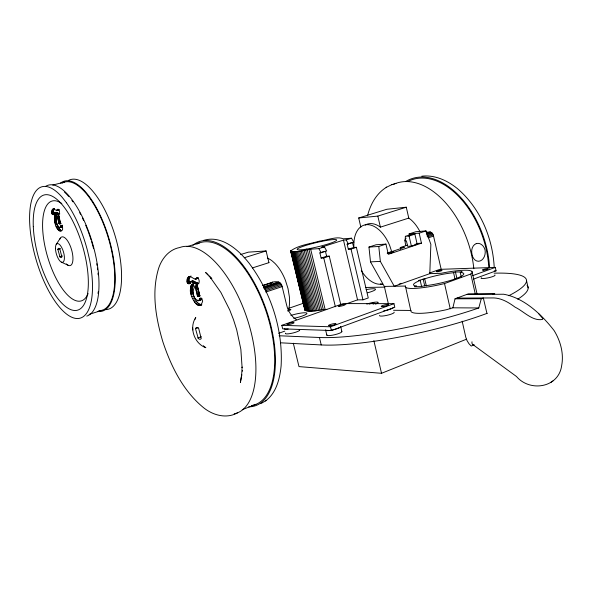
<?xml version="1.0" encoding="UTF-8"?>
<svg xmlns="http://www.w3.org/2000/svg" width="592" height="592" viewBox="0 0 592 592"><rect width="100%" height="100%" fill="white"/><g stroke="black" fill="none" stroke-linecap="round" stroke-linejoin="round"><path stroke-width="0.89" d="M60.769 226.122C61.376 222.888 64.158 229.851 61.723 230.747C55.907 232.182 53.976 221.053 54.545 216.332C54.989 212.099 57.779 217.138 56.321 218.655C54.679 222.289 59.355 231.368 62.463 225.67L60.769 226.122L59.896 227.617M54.864 222.414L56.551 221.963L56.062 218.026L56.469 215.037L54.782 215.488M57.276 216.583L58.038 215.895L58.771 216.642L60.51 223.325L60.11 224.087L59.067 223.524L57.313 216.872L58.971 216.132M409.116 233.929L419.166 233.167L421.452 243.186L388.308 254.308L385.94 244.104L378.791 246.457L380.345 261.405L394.257 286.247L429.799 273.645L430.865 244.333L425.996 230.917L415.91 231.701L409.116 233.929L409.531 235.727M190.417 289.399C190.047 285.063 193.547 281.089 194.361 287.631C191.534 291.523 193.577 300.684 198.993 300.536C199.837 296.096 202.242 298.198 202.634 301.343C198.801 313.568 189.188 295.223 190.417 289.399L192.444 288.755L193.414 284.375L191.386 285.018M405.357 236.326L405.165 240.937L406.401 240.855L407.659 246.331L411.388 246.102L417.16 244.163L414.874 234.143L411.137 234.425L405.357 236.326L409.079 236.053L414.874 234.143M190.491 281.555L195.915 283.953L198.801 283.427C195.005 282.095 190.55 278.773 189.085 283.945C185.444 282.798 186.732 276.412 190.387 276.257M190.372 282.902C187.893 281.57 188.9 277.123 191.068 276.042M242.38 371.206L242.424 370.518M195.641 286.091L196.751 286.062L197.484 286.713L199.593 294.883C200.718 297.08 196.944 296.918 197.217 294.905L195.242 286.765L195.471 286.165L196.995 285.655M59.526 213.867C57.032 211.988 53.68 212.239 53.176 214.755C51.03 213.808 51.541 210.308 52.903 208.969L53.495 208.85C54.642 211.063 62.056 209.635 56.817 210.426M197.743 296.155L199.778 295.497L197.38 285.647L195.345 286.299M52.547 214.356C55.744 214.63 51.748 209.997 54.597 208.525M385.94 244.104L376.075 244.755L368.964 247.086L370.503 261.864L384.326 286.424L405.394 286.047L410.922 311.214A34.173 6.105 -12.3 0 0 446.457 309.705L452.887 307.81L478.78 307.966L481.289 298.723L483.338 297.983L486.95 313.449M241.802 374.625L240.396 382.439L241.625 375.143L241.58 375.839L242.135 367.025L242.091 367.625L240.855 349.295L236.659 329.626L233.522 319.754L229.748 310.001L220.883 292.418L210.574 277.781L210.981 278.247L205.624 272.498L208.088 274.681M405.394 286.047L405.276 286.735A34.247 5.424 -12.5 0 0 440.722 284.463L444.518 283.561L470.788 274.015L471.683 273.215A34.247 5.424 -12.5 0 0 445.021 272.535L441.144 273.289L429.799 273.645M189.033 276.679C191.697 276.138 193.443 279.468 196.048 279.024C197.765 274.2 201.85 284.412 196.759 284.071M326.836 309.357C319.687 309.357 311.681 313.087 304.873 310.067L290.62 250.949C298.768 244.992 310.001 243.956 319.591 241.085C326.777 240.367 336.9 235.949 343.19 238.828L351.507 238.206L353.831 242.306L347.141 244.126L348.333 249.217L351.019 249.047L356.377 247.301L368.254 297.954L362.955 299.841L357.553 299.855L345.558 304.118M452.887 307.81L455.019 298.819L468.361 293.824L494.779 293.588L492.981 294.313M57.838 249.402L57.927 249.032A4.84 1.835 73.7 0 1 59.762 248.795L61.886 256.891A4.84 1.835 73.7 0 1 60.029 257.046L57.838 249.402L60.495 248.655M57.158 210.426C57.498 207.748 59.4 209.901 59.518 211.566C59.859 215.762 55.974 213.727 54.057 212.772M367.543 215.754C370.348 204.455 376.46 193.244 386.694 187.139M194.997 319.399L195.752 317.549C188.826 327.65 194.354 343.708 205.846 347.704L203.374 345.898L203.922 346.416M199.201 299.885L200.71 300.04L201.916 298.435L199.881 299.093M195.501 328.649L195.678 328.205A6.209 2.827 71.3 0 1 198.653 328.316L201.228 338.572A6.209 2.827 71.3 0 1 198.246 338.417L195.501 328.649L198.105 327.761M305.198 308.846L304.873 310.067M271.173 283.553L272.024 282.332C276.087 280.948 281.533 281.585 282.155 286.602L286.669 305.243A23.954 19.921 89.6 0 0 296.333 319.643M55.419 212.772L56.003 212.262M56.21 244.444L60.303 238.184M191.956 281.415L192.526 280.911M265.556 400.917C276.427 392.947 279.809 378.651 281.111 365.945L281.141 365.368C282.998 328.76 270.662 291.708 248.625 262.574L248.292 262.189C237.903 249.365 221.29 234.75 203.419 240.441M195.649 279.128L198.364 278.129L196.322 278.773M472.564 344.352L516.468 376.49C529.944 392.385 558.744 387.878 561.667 365.567C563.984 353.476 560.454 340.866 554.09 330.543C541.687 314.596 524.135 297.843 503.637 294.231L466.466 294.527M406.075 238.147L404.854 240.271L405.712 245.658M550.619 382.543L551.522 381.929M552.033 381.566L552.928 380.959M260.739 403.67L266.267 400.51M391.756 184.704L396.011 183.328M386.102 187.427L392.355 184.408M474.259 344.818L471.225 346.054L468.982 343.76L466.999 340.548L465.793 337.262L462.16 321.182M293.314 343.227L298.982 366.603L381.529 373.3L466.503 339.201M242.239 409.694L255.922 404.343M237.547 412.831C226.018 419.299 212.017 415.036 202.582 406.874C182.728 390.128 170.888 365.937 162.83 341.688C155.829 318.096 151.263 292.152 158.7 268.095C161.897 258.423 169.245 249.387 179.716 247.545A87.572 40.374 71.3 0 1 247.338 319.184A87.572 40.374 71.3 0 1 234.151 413.83M331.416 330.528L394.797 307.285L393.961 303.659L343.234 303.585L281.836 325.341L282.695 328.863L331.416 330.528L330.528 326.784L281.836 325.341M473.548 279.098L496.059 270.833L495.297 267.392L439.871 269.353L429.415 273.053M330.528 326.784L393.961 303.659M472.764 275.613L495.297 267.392M421.645 286.713L420.209 280.43L418.603 280.467L424.915 278.751A25.745 4.077 -12.5 0 1 452.392 272.845L455.463 272.061L462.137 271.846L460.25 272.527L461.242 276.93M278.699 333.311L284.745 331.143M420.209 280.43L420.009 280.504A25.745 4.077 -12.5 0 0 415.843 285.958L416.576 286.025L414.6 286.735L421.141 286.617L424.316 285.81A25.745 4.077 -12.5 0 0 455.233 278.869A25.745 4.077 -12.5 0 0 461.02 272.572L460.25 272.527M478.78 307.966L477.426 308.439A116.631 20.313 -12.6 0 1 319.443 337.499L279.076 335.753M287.594 310.844L290.931 309.683L288.541 309.66M288.289 308.484L303.023 303.378M197.839 337.951L201.31 336.744M387.19 253.139L404.721 247.271L400.288 247.545L400.695 249.321M265.394 290.85L281.77 285.396M427.424 236.904L433.277 234.95L441.181 269.323M265.778 292.071L282.155 286.602M428.608 237.74L433.633 236.06M400.288 247.545L407.459 245.147M263.625 287.275L279.135 282.147M426.381 233.44L430.569 232.057L432.101 233.078L433.277 234.95M263.499 288.015L279.875 282.591M426.329 234.099L431.353 232.434M264.21 288.755L280.593 283.324M427.076 234.743L432.101 233.078M264.861 289.725L281.237 284.278M426.899 235.882L432.759 233.936M199.112 305.524L201.865 304.813L199.837 305.479M419.166 233.167L425.996 230.917M262.36 285.544L272.646 282.155M262.959 285.633L271.521 282.806M263.788 286.846L278.425 282.007M426.447 233.07L430.569 232.057M195.597 303.459L197.617 302.793L201.139 304.85M196.773 304.517L198.794 303.851M197.95 305.22L199.978 304.554M324.616 251.385L319.887 252.902L321.116 258.068L326.629 256.277L329.27 256.129L340.829 304.836M348.333 249.217L353.683 247.478L356.377 247.301M321.116 258.068L323.75 257.927L329.27 256.129M193.421 300.447L195.441 299.789L197.617 302.793M200 298.56L201.354 298.116M199.719 299.567L201.746 298.901M199.511 299.959L201.546 299.3M197.839 300.78L201.302 299.626M194.472 302.09L196.492 301.432M198.342 300.795L201.021 299.87M191.667 296.533L193.688 295.882L195.441 299.789M197.217 294.905L199.245 294.246M197.291 295.208L199.326 294.55M197.425 295.615L199.46 294.957M197.58 295.926L199.608 295.267M197.928 296.311L199.963 295.652M198.128 296.407L199.482 295.963M198.342 296.459L199.696 296.015M198.564 296.481L199.918 296.037M192.474 298.583L194.494 297.931M196.396 291.627L198.431 290.975M190.853 293.573L192.874 292.929L192.444 288.755M191.061 294.461L193.081 293.81L192.874 292.929M347.141 244.126L352.492 242.402L353.683 247.478M196.736 292.988L198.771 292.337M319.887 252.902L326.725 251.045L324.394 246.871L321.767 247.049L343.486 240.115L346.15 239.915L351.507 238.206M197.025 294.135L199.06 293.484M290.62 250.949C296.844 252.969 304.266 249.876 310.726 249.173L318.873 248.64L324.394 246.871M190.432 290.191L192.452 289.547M195.723 288.948L197.758 288.297M190.476 291.012L192.504 290.361M190.565 291.849L192.585 291.197M196.048 290.221L198.076 289.569M190.691 292.7L192.711 292.056M190.935 286.025L192.962 285.374M197.262 284.027L198.623 283.598M190.757 286.602L192.785 285.958M190.617 287.231L192.644 286.587M252.355 267.939L268.938 262.663L266.089 250.949L248.396 252.148L240.641 254.545M365.168 225.071A30.784 18.189 71.4 0 1 379.968 226.817L380.39 227.15L408.776 218.1L406.282 207.215L386.842 209.272L358.708 217.982L360.839 227.136M190.513 287.904L192.541 287.261M196.3 286.025L197.661 285.588M195.264 286.491L197.299 285.84M195.242 286.765L197.277 286.114M190.446 288.637L192.474 287.993M195.279 287.12L197.314 286.469M195.353 287.453L197.388 286.802M195.478 287.971L197.513 287.32M187.945 283.272L189.973 282.636M188.204 283.442L190.224 282.806M188.352 283.546L190.439 282.946M192.578 282.266L194.613 281.622M188.478 283.627L190.631 283.065M188.67 283.738L190.017 283.309M193.251 282.695L195.286 282.051M193.865 283.065L195.908 282.414M191.956 284.234L193.318 283.805M194.442 283.368L196.477 282.724M191.66 284.597L193.007 284.167M194.968 283.62L197.01 282.976M195.464 283.812L197.499 283.168M195.915 283.953L197.957 283.309M191.142 285.492L193.17 284.848M196.337 284.042L198.379 283.39M196.588 277.929L197.95 277.5M187.02 281.148L189.04 280.512M196.492 278.395L197.854 277.966M195.108 279.076L197.151 278.432M187.057 281.851L189.077 281.215M187.116 282.214L189.144 281.577M187.22 282.502L189.248 281.866M187.361 282.739L189.381 282.103M190.165 281.733L192.933 280.867M187.523 282.939L189.551 282.295M191.386 281.614L193.414 280.971M187.723 283.109L189.751 282.473M89.103 314.382L102.201 310.238M191.941 281.866L193.976 281.222M188.278 277.086L190.313 276.449M187.708 277.789L189.736 277.152M187.309 278.728L189.336 278.092M187.087 279.868L189.107 279.232M244.222 257.772L266.089 250.949M358.708 217.982L377.829 216.095L406.282 207.215M187.065 246.612L199.297 242.979M59.748 256.706L62.404 255.951M58.312 229.992L59.999 229.533L61.561 230.754L59.866 231.213M59.096 230.747L60.784 230.288M197.691 278.484L198.091 278.381M56.122 226.322L57.809 225.87L59.999 229.533M60.821 225.685L62.515 225.226M60.687 226.514L62.382 226.055M56.81 227.75L58.49 227.291M60.584 226.854L62.278 226.396M59.156 227.513L62.145 226.677M59.585 227.646L61.982 226.899M57.542 228.978L59.23 228.527M55.034 223.117L56.721 222.666L57.809 225.87M58.749 222.37L60.443 221.919M58.904 222.969L60.599 222.518L60.206 221.016L58.512 221.467M58.963 223.206L60.599 222.518M59.067 223.524L60.761 223.073M55.515 224.731L57.202 224.279M59.178 223.761L60.872 223.31M59.296 223.931L60.991 223.48M57.683 218.3L59.378 217.849L59.178 217.086L57.483 217.538M54.434 219.728L56.122 219.277M57.942 219.306L59.637 218.855M54.508 220.379L56.196 219.928M54.597 221.045L56.284 220.601M58.231 220.402L59.925 219.95M54.723 221.726L56.41 221.275M54.649 215.888L56.344 215.444M54.545 216.332L56.24 215.88M54.464 216.813L56.159 216.361M57.313 216.206L59.015 215.754M57.276 216.369L58.971 215.917M54.412 217.323L56.099 216.879M57.313 216.872L59.008 216.42M54.375 217.878L56.062 217.427M57.38 217.131L59.074 216.687M54.368 218.47L56.062 218.026M54.39 219.092L56.077 218.64M51.859 212.713L53.546 212.269M51.918 213.275L53.606 212.839M51.978 213.564L53.665 213.12M54.612 212.75L56.307 212.306M54.975 212.905L56.669 212.461M52.052 213.786L53.739 213.349M52.148 213.971L53.835 213.527M55.396 213.179L57.091 212.735M52.266 214.112L53.953 213.668M52.399 214.237L54.087 213.793M55.833 213.475L57.528 213.031M52.71 214.467L54.405 214.023M52.814 214.541L54.582 214.149M56.24 213.719L57.935 213.275M56.61 213.927L58.305 213.475M56.95 214.082L58.652 213.638M57.269 214.2L58.963 213.749M57.557 214.274L59.252 213.83M54.93 215.125L56.625 214.681M57.824 214.311L59.792 213.86M52.451 209.353L54.146 208.909M52.133 209.96L53.82 209.516M51.926 210.745L53.62 210.308M56.366 210.286L58.86 209.982M57.557 210.086L59.259 209.642M51.837 211.677L53.532 211.24M52.747 185.037L65.268 181.922A66.778 26.403 73.7 0 1 109.927 243.608A66.778 26.403 73.7 0 1 98.775 310.741M61.583 227.158L60.843 227.062M426.159 232.242L429.799 231.968M416.879 243.482L421.452 243.186M368.964 247.086L378.791 246.457M414.918 244.311L417.16 244.163M370.503 261.864L380.345 261.405M421.733 176.209C434.521 174.67 446.945 180.294 456.758 188.093L457.135 188.367C480.179 207.881 492.81 237.954 494.239 267.791M494.209 270.892L496.059 270.833M365.604 287.453L384.948 287.12M456.943 298.102L493.957 297.939C501.883 298.294 508.935 302.601 515.136 307.196C523.72 311.244 532.534 321.478 542.575 319.428L542.834 318.518L538.927 314.012M455.019 298.819L481.289 298.723M393.547 310.289L411.026 310.445M280.675 342.812L321.227 344.936A116.557 20.986 -12.6 0 0 487.223 313.301M382.314 284.404L380.36 283.982M61.324 262.123L68.124 265.275M408.354 217.782L410.944 219.75A30.296 18.53 71.4 0 1 419.876 231.494M268.531 262.3L268.938 262.663M209.331 275.902L211.847 278.595M346.15 239.915L348.473 244.037M318.873 248.64L321.204 252.828M193.081 293.81L193.688 295.882M391.778 251.918L389.736 245.665A30.843 18.145 71.4 0 0 379.139 229.925L376.571 227.898A30.843 18.145 71.4 0 0 358.108 229.481L356.65 231.798A30.843 18.145 71.4 0 0 353.942 247.959M301.195 250.897L315.551 310.807M299.826 251.089L314.174 310.941M319.443 337.499L321.227 344.936M298.531 251.26L312.879 311.044M297.325 251.393L311.666 311.118M296.207 251.504L310.534 311.155M295.179 251.578L309.49 311.163M294.246 251.63L308.55 311.133M293.417 251.644L307.707 311.074M292.685 251.637L306.959 310.985M292.071 251.593L306.323 310.859M291.553 251.519L305.798 310.704M291.153 251.422L305.376 310.519M290.827 250.497L292.115 255.833M292.537 257.616L293.824 262.952M294.254 264.728L296.821 275.398M297.251 277.174L299.818 287.845M300.24 289.621L301.528 294.957M301.957 296.74L304.954 309.187M290.672 250.734L305.065 310.312M310.659 249.188L325.097 309.342M308.965 249.535L323.336 309.668M307.307 249.854L321.678 309.956M325.674 330.247L326.858 335.205M305.694 250.15L320.065 310.215M304.133 250.423L318.503 310.445M302.63 250.675L316.994 310.645M325.408 251.126L326.629 256.277M340.689 326.525L341.865 331.476M323.75 257.927L335.368 306.774M373.863 340.659L381.529 373.3M351.019 249.047L362.955 299.841M343.486 240.115L357.553 299.855M384.326 286.424L388.433 304.081M377.829 216.095L380.39 227.15M409.079 236.053L411.388 246.102M424.723 278.825L426.358 285.98M423.117 278.862L424.753 286.01M455.463 272.061L456.883 278.351M453.583 272.734L455.004 279.032M444.518 283.561L450.246 308.817M472.046 271.676L476.974 293.684M470.788 274.015L475.176 293.565M526.54 280.638L528.131 287.897M192.814 329.515L192.851 329.951M192.681 327.975L192.733 328.538M494.905 274.947A7.185 1.177 -12 0 1 487.875 277.892A7.185 1.177 -12 0 1 481.34 277.692M394.139 312.169A7.541 1.339 -12.8 0 1 387.013 315.321A7.541 1.339 -12.8 0 1 379.553 315.425M341.392 331.217A7.748 1.421 -13.3 0 1 335.176 334.613A7.748 1.421 -13.3 0 1 326.917 334.806M366.137 289.666A11.019 1.717 -13 0 1 375.491 289.185A11.019 1.717 -13 0 1 367.588 292.796M290.864 315.447A11.418 1.857 -13.6 0 1 306.834 313.146A11.418 1.857 -13.6 0 1 293.743 318.355M299.271 329.759A7.356 1.28 -13.6 0 1 293.04 332.978A7.356 1.28 -13.6 0 1 285.514 333.17M494.128 273.186A116.631 20.313 -12.6 0 1 508.794 295.689M393.066 307.685A7.548 1.31 -12.8 0 1 383.646 310.911M288.245 328.974A7.356 1.258 -13.6 0 1 284.249 328.841M340.652 326.902A7.755 1.391 -13.3 0 1 332.66 329.936M332.001 330.077A7.755 1.391 -13.3 0 1 325.733 329.862M527.072 285.292A116.557 20.986 -12.6 0 1 517.763 299.182M387.479 253.161A3.382 0.437 -12.9 0 1 392.503 251.829A3.382 0.437 -12.9 0 1 392.614 252.518A3.382 0.437 -12.9 0 1 387.531 253.494M400.991 283.302A3.374 0.525 -12.8 0 1 400.458 283.612M399.866 283.842A3.374 0.525 -12.8 0 1 399.134 284.079M366.825 304.073A7.245 1.206 -13 0 1 376.727 302.075A7.245 1.206 -13 0 1 375.506 304.088M369.127 304.073A3.382 0.562 -13 0 1 373.744 303.141A3.382 0.562 -13 0 1 373.175 304.081M393.51 184.349A77.952 48.241 70.6 0 1 473.829 268.709M405.55 181.603A77.278 48.677 70.6 0 1 458.978 195.612A77.278 48.677 70.6 0 1 489.584 268.124M408.302 181.27A76.213 48.011 70.6 0 1 488.792 267.895M192.903 245.332A86.713 41.196 71.2 0 1 266.141 309.52A86.713 41.196 71.2 0 1 248.714 406.822M196.877 244.082A85.522 40.633 71.2 0 1 265.897 310.785A85.522 40.633 71.2 0 1 251.63 405.52M382.565 283.938A30.843 18.145 71.4 0 1 361.312 270.662M267.369 258.134A32.619 16.724 71.6 0 1 272.357 261.079L274.836 263.299A32.619 16.724 71.6 0 1 285.366 280.186L287.993 288.489L289.384 296.807A32.619 16.724 71.6 0 1 288.178 311.096M62.042 183.202A66.778 26.403 73.7 0 1 64.432 182.136M68.798 180.271A67.51 26.995 73.7 0 1 115.566 237.414A67.51 26.995 73.7 0 1 106.005 309.609M60.547 183.091A67.71 26.773 73.7 0 1 109.143 239.212A67.71 26.773 73.7 0 1 97.525 311.459M45.732 186.302A68.228 26.196 73.7 0 1 91.42 239.671A68.228 26.196 73.7 0 1 86.765 316.098M64.535 192.134A67.296 25.833 73.7 0 1 68.739 196.463M71.891 200.377A67.296 25.833 73.7 0 1 72.934 201.798M79.698 212.691A67.296 25.833 73.7 0 1 80.564 214.311M82.503 218.159A67.296 25.833 73.7 0 1 83.605 220.498M85.736 225.315A67.296 25.833 73.7 0 1 87.742 230.325M88.067 231.169A67.296 25.833 73.7 0 1 91.057 239.834M91.605 241.588A67.296 25.833 73.7 0 1 93.603 248.699M96.777 263.743A67.296 25.833 73.7 0 1 97.051 265.482M97.414 268.058A67.296 25.833 73.7 0 1 97.628 269.767M97.991 273.127A67.296 25.833 73.7 0 1 98.139 274.784M98.205 291.812A67.296 25.833 73.7 0 1 98.035 293.491M88.119 293.543A52.022 19.95 73.7 0 1 47.501 256.543A52.022 19.95 73.7 0 1 61.812 203.559M59.851 239.094A14.941 5.728 73.7 0 1 68.036 241.529A14.941 5.728 73.7 0 1 72.905 260.132A14.941 5.728 73.7 0 1 66.356 263.936M473.23 344.714A5.217 2.864 -53.5 0 1 472.002 341.791M66.474 202.79L62.227 197.351A68.435 25.959 73.7 0 0 29.807 225.182A68.435 25.959 73.7 0 0 69.76 316.209A68.435 25.959 73.7 0 0 89.54 259.577L87.446 250.527A68.435 25.959 73.7 0 0 66.474 202.79M306.693 249.084A20.291 2.227 -13.4 0 0 336.678 240.13A20.291 2.227 -13.4 0 0 307.44 244.94A20.291 2.227 -13.4 0 0 306.693 249.084M476.234 243.645A8.969 6.845 81 0 0 472.068 254.582A8.969 6.675 -87.5 0 0 480.105 260.968A8.969 6.675 -87.5 0 0 485.07 250.002A8.969 6.845 81 0 0 476.234 243.645M33.3 226.647A59.984 22.748 73.7 0 0 76.509 310.4A59.984 22.748 73.7 0 0 72.557 220.705A59.984 22.748 73.7 0 0 33.3 226.647M55.463 248.507A9.738 3.693 73.7 0 0 62.375 262.374A9.738 3.693 73.7 0 0 61.968 248.041A9.738 3.693 73.7 0 0 55.463 248.507M339.527 306.345A3.582 0.585 -13.2 0 0 345.143 304.68A3.582 0.585 -13.2 0 0 340.4 305.117A3.582 0.585 -13.2 0 0 339.527 306.345M382.721 306.552A3.774 0.644 -12.8 0 0 388.559 304.799A3.774 0.644 -12.8 0 0 383.416 305.265A3.774 0.644 -12.8 0 0 382.721 306.552M329.929 325.755A3.878 0.681 -13.3 0 0 336.027 323.92A3.878 0.681 -13.3 0 0 330.928 324.327A3.878 0.681 -13.3 0 0 329.929 325.755M288.193 324.571A3.678 0.614 -13.6 0 0 294.046 322.832A3.678 0.614 -13.6 0 0 289.355 323.217A3.678 0.614 -13.6 0 0 288.193 324.571M437.695 271.676A2.849 0.429 -12.5 0 0 442.017 270.403A2.849 0.429 -12.5 0 0 438.006 270.847A2.849 0.429 -12.5 0 0 437.695 271.676M483.768 270.159A3.004 0.474 -12.1 0 0 488.245 268.827A3.004 0.474 -12.1 0 0 483.908 269.293A3.004 0.474 -12.1 0 0 483.768 270.159"/></g></svg>
